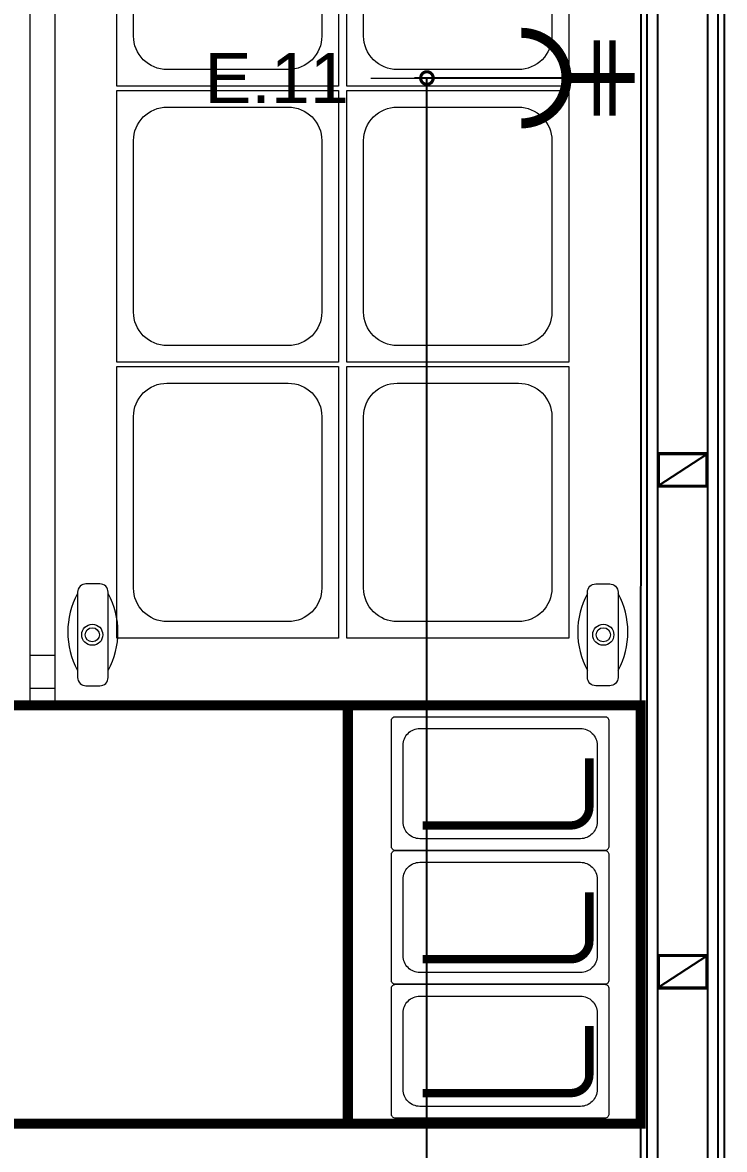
# Model space of a CAD drawing. Header units: millimetres. Extents: x -29311 to -3405, y 28913 to 42880.
# Drawn here: x -8411.5 to -8327.6, y 39472.6 to 39607.4 of the extents above; entities that cross this region are included whole.
import ezdxf
from ezdxf.enums import TextEntityAlignment as Align

# ---------------------------------------------------------------- set-up
doc = ezdxf.new("R2010")
doc.units = ezdxf.units.MM
for name, color, linetype in [('A-DUVAR-ALCIPAN', 9, 'Continuous'), ('A-DUVAR-ALCIPAN-CELIK', 144, 'Continuous'), ('A-SIVA-ALCIPAN', 247, 'Continuous'), ('Servis', 194, 'Continuous')]:
    doc.layers.add(name, color=color, linetype=linetype)
for name, color, linetype, lineweight in [('BA_wall_gyps', 45, 'Continuous', 9), ('OC-Mutfak Ekipman', 157, 'Continuous', 0), ('TES_ELK', 230, 'Continuous', 25), ('TES_SU', 150, 'Continuous', 25)]:
    doc.layers.add(name, color=color, linetype=linetype, lineweight=lineweight)
doc.styles.add('antet', font='arial.ttf', dxfattribs={"oblique": 15, "height": 2.75})
doc.styles.add('Dimension Text', font='tahoma.ttf', dxfattribs={"width": 0.8})
doc.styles.add('TESNO', font='romandtw.shx', dxfattribs={"height": 0.8})
doc.dimstyles.new('AYG-OLCU 1 to 2', dxfattribs={"dimtxt": 4, "dimasz": 3, "dimexe": 1.5, "dimexo": 1, "dimgap": 1, "dimtad": 1, "dimdec": 0, "dimdsep": 46, "dimtxsty": 'Dimension Text', "dimblk": 'DOTSMALL', "dimcen": 0, "dimclrd": 256, "dimclre": 256, "dimclrt": 256, "dimadec": 0, "dimazin": 0, "dimtfac": 1, "dimtdec": 0, "dimtofl": 0, "dimtmove": 1, "dimatfit": 3, "dimfxl": 1, "dimarcsym": 0})

# ---------------------------------------------------------------- blocks, each defined once
blk = doc.blocks.new('40 60')
at = {"layer": 'A-DUVAR-ALCIPAN-CELIK'}
for points in [[(82132.16, 6001.66), (82132.16, 6007.66), (82128.16, 6007.66), (82128.16, 6001.66)], [(82132.01, 6001.81), (82132.01, 6007.51), (82128.31, 6007.51), (82128.31, 6001.81)]]:
    blk.add_lwpolyline(points, close=True, dxfattribs=at)
blk.add_lwpolyline([(82128.31, 6007.51), (82132.01, 6001.81)], dxfattribs=at)
blk = doc.blocks.new('MONO')
at = {"layer": 'TES_ELK', "linetype": 'Continuous', "const_width": 16}
blk.add_lwpolyline([(170680, 1124.4), (170680, 1124.4, -1), (170680, 1268.8)], format="xyb", dxfattribs=at)
at = {"layer": 'TES_ELK', "linetype": 'Continuous'}
for points, const_width in [([(170534.5, 1136.6), (170534.5, 1256.6)], 10), ([(170559.5, 1136.6), (170559.5, 1256.6)], 10), ([(170607.8, 1196.6), (170499.5, 1196.6)], 16)]:
    blk.add_lwpolyline(points, dxfattribs=dict(at, const_width=const_width))
at = {"layer": 'TES_ELK', "lineweight": 15}
blk.add_lwpolyline([(170919.5, 1196.6), (170669.5, 1196.6)], dxfattribs=at)
at = {"layer": 'TES_ELK', "linetype": 'Continuous', "style": 'TESNO', "width": 0.7}
blk.add_attdef('ENO', text='', height=80, rotation=180, dxfattribs=at).set_placement((171069.5, 1196.6, 10), align=Align.MIDDLE)
blk = doc.blocks.new('6565557')
at = {"layer": 'OC-Mutfak Ekipman'}
for points in [[(583.05, 1753.67), (568.05, 1753.67, 0.414214), (567.55, 1753.17), (567.55, 1728.17, 0.414214), (568.05, 1727.67), (583.05, 1727.67, 0.414214), (583.55, 1728.17), (583.55, 1753.17, 0.414214)], [(580.14, 1752.26), (570.96, 1752.26, 0.414214), (568.96, 1750.26), (568.96, 1731.08, 0.414214), (570.96, 1729.08), (580.14, 1729.08, 0.414214), (582.14, 1731.08), (582.14, 1750.26, 0.414214)]]:
    blk.add_lwpolyline(points, format="xyb", close=True, dxfattribs=at)
at = {"layer": 'OC-Mutfak Ekipman', "const_width": 1}
blk.add_lwpolyline([(580.55, 1749.92), (580.55, 1732.21, -0.414214), (578.35, 1730.01), (572.55, 1730.01)], format="xyb", dxfattribs=at)
blk = doc.blocks.new('salatabar-150')
at = {"layer": 'OC-Mutfak Ekipman'}
for points in [[(-17540.05, 32009.69), (-17540.05, 32009.69, -0.414214), (-17541.05, 32010.69), (-17541.05, 32158.69, -0.414214), (-17540.05, 32159.69), (-17540.05, 32159.69, -0.414214), (-17539.05, 32158.69), (-17539.05, 32010.69, -0.414214)], [(-17526.66, 32089.97), (-17526.66, 32110.47, -0.414214), (-17522.66, 32114.47), (-17508.16, 32114.47, -0.414214), (-17504.16, 32110.47), (-17504.16, 32089.97, -0.414214), (-17508.16, 32085.97), (-17522.66, 32085.97, -0.414214)], [(-17499.16, 32089.97), (-17499.16, 32110.47, -0.414214), (-17495.16, 32114.47), (-17480.66, 32114.47, -0.414214), (-17476.66, 32110.47), (-17476.66, 32089.97, -0.414214), (-17480.66, 32085.97), (-17495.16, 32085.97, -0.414214)], [(-17526.66, 32056.97), (-17526.66, 32077.47, -0.414214), (-17522.66, 32081.47), (-17508.16, 32081.47, -0.414214), (-17504.16, 32077.47), (-17504.16, 32056.97, -0.414214), (-17508.16, 32052.97), (-17522.66, 32052.97, -0.414214)], [(-17499.16, 32056.97), (-17499.16, 32077.47, -0.414214), (-17495.16, 32081.47), (-17480.66, 32081.47, -0.414214), (-17476.66, 32077.47), (-17476.66, 32056.97, -0.414214), (-17480.66, 32052.97), (-17495.16, 32052.97, -0.414214)], [(-17526.66, 32023.97), (-17526.66, 32044.47, -0.414214), (-17522.66, 32048.47), (-17508.16, 32048.47, -0.414214), (-17504.16, 32044.47), (-17504.16, 32023.97, -0.414214), (-17508.16, 32019.97), (-17522.66, 32019.97, -0.414214)], [(-17499.16, 32023.97), (-17499.16, 32044.47, -0.414214), (-17495.16, 32048.47), (-17480.66, 32048.47, -0.414214), (-17476.66, 32044.47), (-17476.66, 32023.97, -0.414214), (-17480.66, 32019.97), (-17495.16, 32019.97, -0.414214)], [(-17532.34, 32012.29), (-17530.69, 32012.29, 0.414214), (-17529.69, 32013.29), (-17529.69, 32023.48, 0.414214), (-17530.69, 32024.48), (-17532.34, 32024.48, 0.414214), (-17533.34, 32023.48), (-17533.34, 32013.29, 0.414214)], [(-17469.76, 32012.29), (-17471.42, 32012.29, -0.414214), (-17472.42, 32013.29), (-17472.42, 32023.48, -0.414214), (-17471.42, 32024.48), (-17469.76, 32024.48, -0.414214), (-17468.76, 32023.48), (-17468.76, 32013.29, -0.414214)]]:
    blk.add_lwpolyline(points, format="xyb", close=True, dxfattribs=at)
for points in [[(-17466.05, 32009.95), (-17466.05, 32159.95), (-17536.05, 32159.95), (-17536.05, 32009.95)], [(-17528.66, 32083.97), (-17528.66, 32116.47), (-17502.16, 32116.47), (-17502.16, 32083.97)], [(-17501.16, 32083.97), (-17501.16, 32116.47), (-17474.66, 32116.47), (-17474.66, 32083.97)], [(-17528.66, 32050.97), (-17528.66, 32083.47), (-17502.16, 32083.47), (-17502.16, 32050.97)], [(-17501.16, 32050.97), (-17501.16, 32083.47), (-17474.66, 32083.47), (-17474.66, 32050.97)], [(-17528.66, 32017.97), (-17528.66, 32050.47), (-17502.16, 32050.47), (-17502.16, 32017.97)], [(-17501.16, 32017.97), (-17501.16, 32050.47), (-17474.66, 32050.47), (-17474.66, 32017.97)]]:
    blk.add_lwpolyline(points, close=True, dxfattribs=at)
blk.add_lwpolyline([(-17539.05, 32015.95), (-17536.05, 32015.95), (-17536.05, 32011.95), (-17539.05, 32011.95)], dxfattribs=at)
at = {"layer": 'OC-Mutfak Ekipman', "const_width": 1.2}
for points in [[(-17565.05, 31959.95), (-17565.05, 32009.95), (-17501.05, 32009.95), (-17501.05, 31959.95)], [(-17466.05, 32009.95), (-17466.05, 31959.95), (-17501.05, 31959.95), (-17501.05, 32009.95)]]:
    blk.add_lwpolyline(points, close=True, dxfattribs=at)
at = {"layer": 'OC-Mutfak Ekipman'}
for centre, radius in [((-17531.59, 32018.39), 1.26), ((-17470.52, 32018.39), 1.26), ((-17531.59, 32018.39), 0.848), ((-17470.52, 32018.39), 0.848)]:
    blk.add_circle(centre, radius, dxfattribs=at)
for centre, start, end in [((-17524.88, 32018.73), 151.4633, 208.5367), ((-17538.15, 32018.73), 331.4633, 28.5367), ((-17463.95, 32018.73), 151.4633, 208.5367), ((-17477.22, 32018.73), 331.4633, 28.5367)]:
    blk.add_arc(centre, 9.63, start, end, dxfattribs=at)
at = {"layer": 'Servis', "xscale": -1, "rotation": 90}
for p in [(-15742.18, 32576.15), (-15742.18, 32560.15), (-15742.18, 32544.15)]:
    blk.add_blockref('6565557', p, dxfattribs=at)
blk = doc.blocks.new('_DotSmall')
at = {"color": 0, "linetype": 'ByBlock', "const_width": 0.5}
blk.add_lwpolyline([(-0.0625, 0, 1), (0.0625, 0, 1)], format="xyb", close=True, dxfattribs=at)
blk = doc.blocks.new('*D516')
at = {"layer": 'DEFPOINTS', "color": 0, "transparency": 16777216}
for p in [(-8363.17, 39600.72), (-8338.37, 39600.72), (-8337.64, 39316.17)]:
    blk.add_point(p, dxfattribs=at)
at = {"layer": 'TES_ELK', "lineweight": -2, "transparency": 16777216}
for p, q in [((-8339.37, 39600.72), (-8364.67, 39600.72)), ((-8363.17, 39316.17), (-8363.17, 39600.72)), ((-8338.64, 39316.17), (-8364.67, 39316.17))]:
    blk.add_line(p, q, dxfattribs=at)
at = {"layer": 'TES_ELK', "lineweight": -2, "transparency": 16777216, "xscale": 3, "yscale": 3, "zscale": 3}
for p, rotation in [((-8363.17, 39600.72), 90), ((-8363.17, 39316.17), 270)]:
    blk.add_blockref('_DotSmall', p, dxfattribs=dict(at, rotation=rotation))
at = {"layer": 'TES_ELK', "transparency": 16777216, "insert": (-8368.35, 39458.44), "char_height": 8, "attachment_point": 5, "rotation": 90, "style": 'Dimension Text'}
blk.add_mtext('285', dxfattribs=at)

msp = doc.modelspace()

# ---------------------------------------------------------------- linework, layer by layer
at = {"layer": 'A-DUVAR-ALCIPAN'}
for p, q in [((-8336.87, 39730.87), (-8336.89, 39314.67)), ((-8335.62, 39730.87), (-8335.64, 39314.67)), ((-8329.62, 39314.71), (-8329.62, 39730.87)), ((-8328.37, 39314.72), (-8328.37, 39730.87))]:
    msp.add_line(p, q, dxfattribs=at)
at = {"layer": 'A-SIVA-ALCIPAN'}
for p, q in [((-8337.62, 39730.87), (-8337.64, 39316.17)), ((-8327.62, 39314.72), (-8327.62, 39730.87))]:
    msp.add_line(p, q, dxfattribs=at)

# ---------------------------------------------------------------- block references
at = {"layer": 'A-DUVAR-ALCIPAN-CELIK', "rotation": 270}
for p in [(-14337.28, 121684.03), (-14337.28, 121624.03)]:
    msp.add_blockref('40 60', p, dxfattribs=at)
at = {"layer": 'BA_wall_gyps', "color": 2}
ref = msp.add_blockref('MONO', (4449.1, 39690.46), dxfattribs=dict(at, xscale=0.075, yscale=0.075, zscale=0.075, rotation=180))
ref.add_attrib('ENO', 'E.11', dxfattribs={"layer": 'TES_ELK', "color": 1, "linetype": 'Continuous', "height": 6, "style": 'antet'}).set_placement((-8381.12, 39600.72, 0.75), align=Align.MIDDLE)
at = {"layer": 'TES_SU'}
msp.add_blockref('salatabar-150', (9128.43, 7515.77), dxfattribs=at)

# ---------------------------------------------------------------- dimensions: what is measured, and where the dimension line sits
at = {"layer": 'TES_ELK'}
dim = msp.add_linear_dim(base=(-8363.17, 39600.72), p1=(-8337.64, 39316.17), p2=(-8338.37, 39600.72), angle=90, dimstyle='AYG-OLCU 1 to 2', override={"dimtxt": 8, "dimfxl": 30, "dimfxlon": 1}, dxfattribs=at)
dim.commit()
dim.dimension.update_dxf_attribs({"geometry": '*D516', "text_midpoint": (-8368.35, 39458.44)})

doc.saveas('drawing.dxf')
